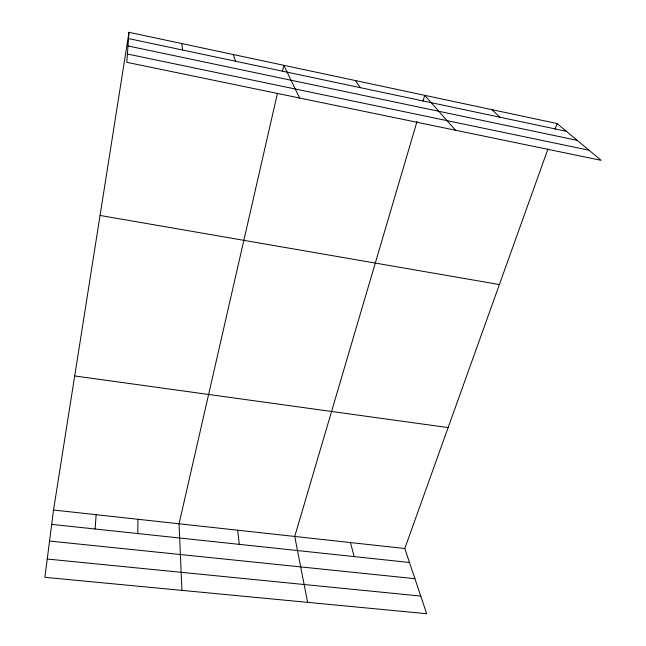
<?xml version="1.0" encoding="UTF-8"?>
<svg xmlns="http://www.w3.org/2000/svg" width="646" height="646" viewBox="0 0 646 646"><rect width="100%" height="100%" fill="white"/><g stroke="black" fill="none" stroke-linecap="round" stroke-linejoin="round"><path stroke-width="0.97" d="M137.784 533.548L137.953 519.279M95.123 529.001L96.117 514.692M128.974 32.3L126.818 62.323L601.103 160.321L557.094 123.539L128.974 32.3L53.529 510.025L44.897 577.322L426.675 613.7L404.792 548.519L547.994 148.919M277.384 93.622L179.055 523.785L181.93 590.379M282.52 71.165L283.852 65.311L299.591 98.022M417.041 121.375L294.738 536.455L307.617 602.355M423.009 101.115L424.713 95.325L455.543 130.242M555.076 129.176L557.094 123.539M47.247 559.032L420.756 596.072M49.548 541.049L414.918 578.679M51.688 524.374L409.483 562.488M53.529 510.025L404.792 548.519M74.702 375.948L448.13 427.587M100.049 215.449L499.39 284.547M127.415 54.022L589.023 150.219M127.989 45.955L577.233 140.368M128.522 38.574L566.372 131.291M491.913 109.642L499.842 117.201M355.397 80.556L360.339 87.662M233.376 54.547L235.483 61.225M350.439 542.559L354.186 556.594M181.76 43.548L182.616 50.033M237.623 530.205L239.335 544.36"/></g></svg>
